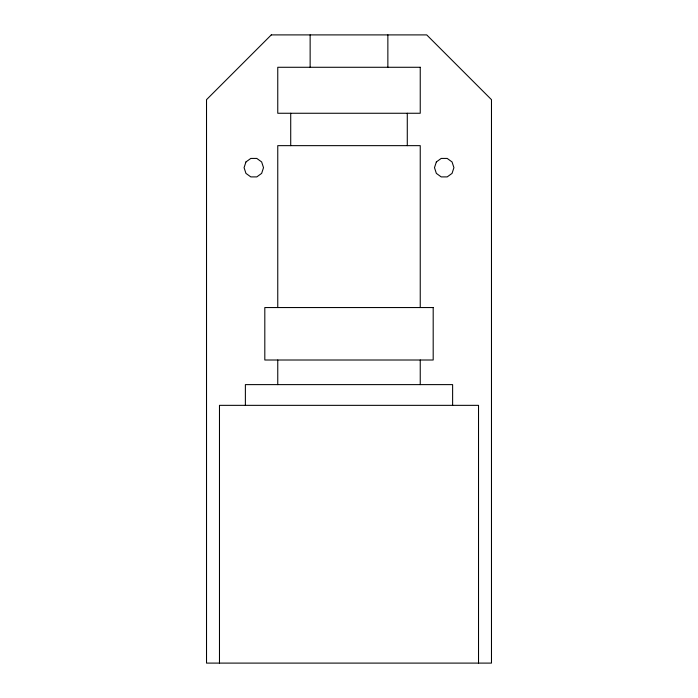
<?xml version="1.0" encoding="UTF-8"?>
<svg xmlns="http://www.w3.org/2000/svg" width="698" height="698" viewBox="0 0 698 698"><rect width="100%" height="100%" fill="white"/><g stroke="black" fill="none" stroke-linecap="round" stroke-linejoin="round"><path stroke-width="1.05" d="M478.523 663.1L478.523 405.346L219.477 405.346L219.477 663.1M452.618 405.346L452.618 384.615L245.382 384.615L245.382 405.346M420.24 307.548L420.24 145.646L277.76 145.646L277.76 307.548M420.24 360.011L420.24 384.615M407.283 113.259L407.283 145.646M387.861 34.9L387.861 67.278M310.139 34.9L310.139 67.278M290.717 113.259L290.717 145.646M277.76 360.011L277.76 384.615M245.94 161.953L244.082 167.66L245.94 173.374L250.8 176.899L256.803 176.899L261.654 173.374L263.512 167.66L261.654 161.953L256.803 158.429L250.8 158.429L245.94 161.953M436.346 161.953L434.488 167.66L436.346 173.374L441.197 176.899L447.2 176.899L452.06 173.374L453.918 167.66L452.06 161.953L447.2 158.429L441.197 158.429L436.346 161.953M271.286 34.9L206.521 99.666L206.521 663.1L491.479 663.1L491.479 99.666L426.714 34.9L271.286 34.9M420.24 67.278L277.76 67.278L277.76 113.259L420.24 113.259L420.24 67.278M433.188 307.548L264.812 307.548L264.812 360.011L433.188 360.011L433.188 307.548"/></g></svg>
